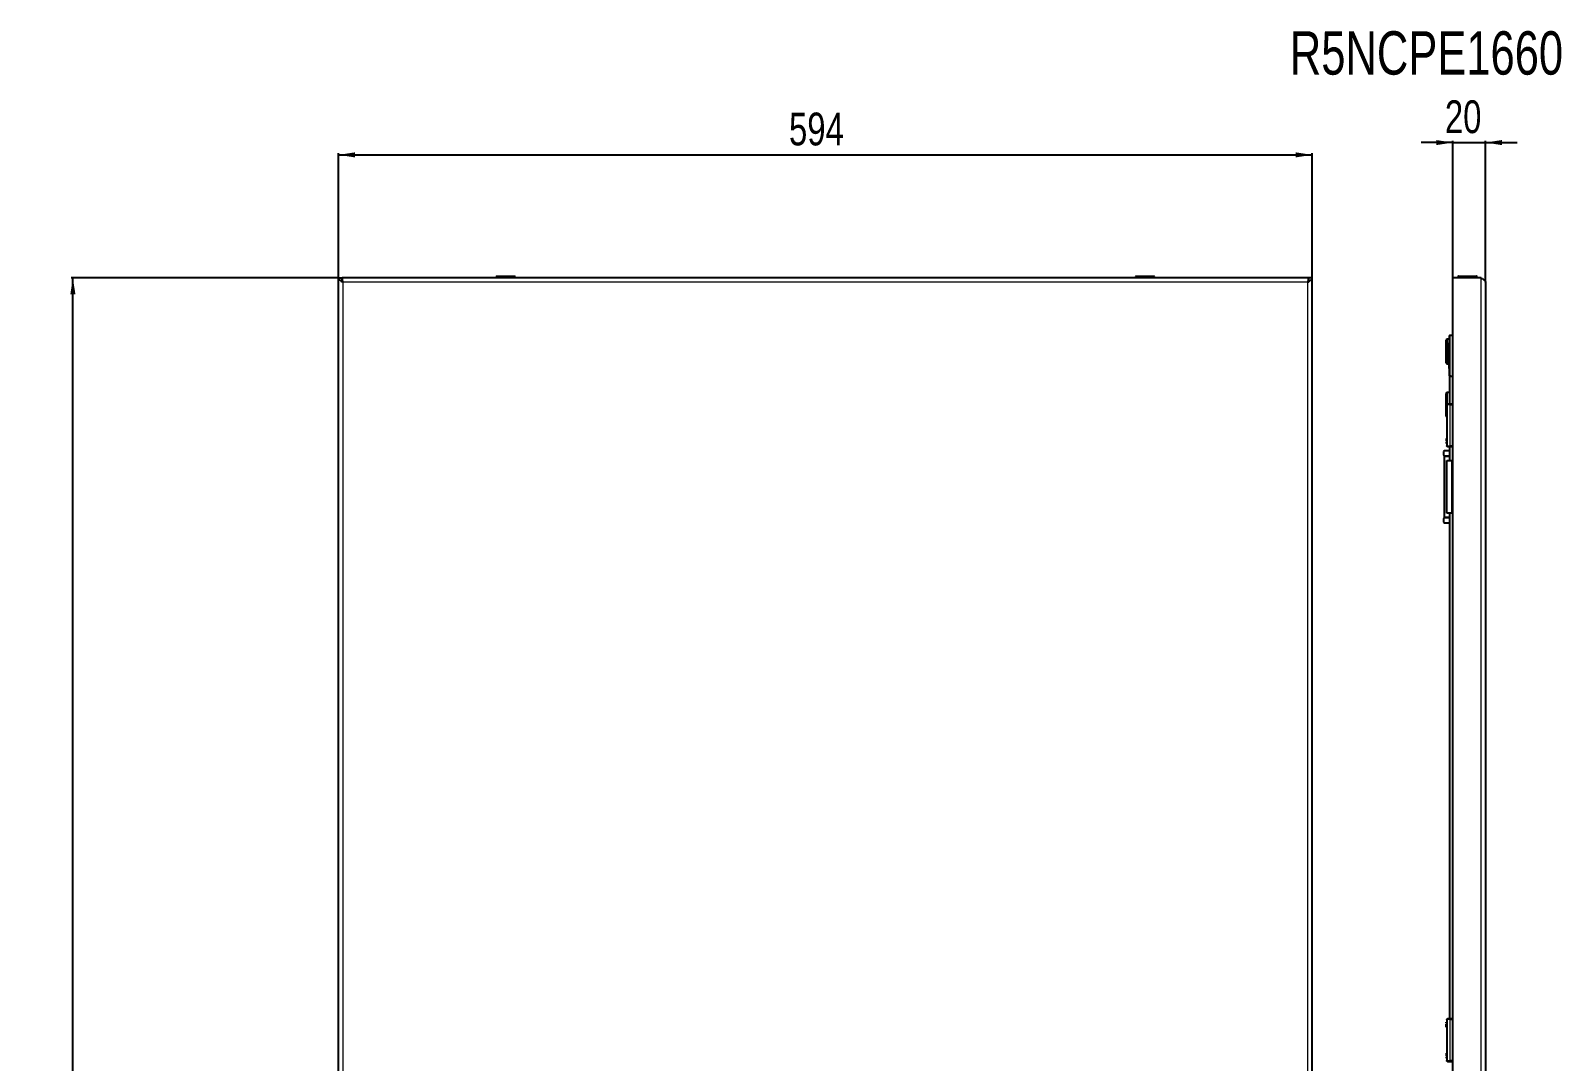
# Model space of a CAD drawing. Header units: millimetres. Extents: x -370 to 1477, y -811 to 1017.
# Drawn here: x -370 to 564, y 389 to 1017 of the extents above; entities that cross this region are included whole.
import ezdxf

# ---------------------------------------------------------------- set-up
doc = ezdxf.new("R2010")
doc.units = ezdxf.units.MM
doc.layers.add('FORMAT', color=7, linetype='Continuous')
doc.styles.add('SLDTEXTSTYLE0', font='TXT', dxfattribs={"width": 0.75})
doc.dimstyles.new('SLDDIMSTYLE0', dxfattribs={"dimtxt": 20, "dimasz": 10, "dimexe": 0, "dimexo": 0.0625, "dimgap": 5, "dimtad": 2, "dimdec": 1, "dimrnd": 1e-09, "dimzin": 12, "dimdsep": 46, "dimtxsty": 'SLDTEXTSTYLE0', "dimsah": 1, "dimcen": 0.09, "dimadec": 0, "dimazin": 3, "dimtfac": 1, "dimtofl": 0, "dimtmove": 0, "dimatfit": 3, "dimfxl": 0, "dimfrac": 2, "dimtolj": 1, "dimtzin": 12, "dimarcsym": 0})
doc.dimstyles.new('SLDDIMSTYLE1', dxfattribs={"dimtxt": 20, "dimasz": 10, "dimexe": 0, "dimexo": 0.0625, "dimgap": 5, "dimtad": 2, "dimdec": 1, "dimrnd": 1e-09, "dimzin": 12, "dimdsep": 46, "dimtxsty": 'SLDTEXTSTYLE0', "dimsah": 1, "dimcen": 0.09, "dimadec": 0, "dimazin": 3, "dimtfac": 1, "dimtmove": 0, "dimatfit": 0, "dimfxl": 0, "dimfrac": 2, "dimtolj": 1, "dimtzin": 12, "dimarcsym": 0})

# ---------------------------------------------------------------- blocks, each defined once
blk = doc.blocks.new('_D')
at = {"layer": 'FORMAT'}
for p, q in [((-182.44, 866.65), (-182.44, 942.64)), ((-182.44, 941.64), (411.56, 941.64)), ((411.56, 866.65), (411.56, 942.64))]:
    blk.add_line(p, q, dxfattribs=at)
for points in [[(-182.44, 941.64), (-172.44, 940.1), (-172.44, 943.18)], [(411.56, 941.64), (401.56, 943.18), (401.56, 940.1)]]:
    blk.add_solid(points, dxfattribs=at)
at = {"layer": 'FORMAT', "insert": (92.4, 967.42), "char_height": 20, "attachment_point": 1, "style": 'SLDTEXTSTYLE0'}
blk.add_mtext('594', dxfattribs=at)
blk = doc.blocks.new('_D_1')
at = {"layer": 'FORMAT'}
for p, q in [((-182.45, 866.64), (-345.44, 866.64)), ((-344.44, -688.36), (-344.44, 866.64)), ((-182.45, -688.36), (-345.44, -688.36))]:
    blk.add_line(p, q, dxfattribs=at)
for points in [[(-344.44, 866.64), (-345.98, 856.64), (-342.9, 856.64)], [(-344.44, -688.36), (-342.9, -678.36), (-345.98, -678.36)]]:
    blk.add_solid(points, dxfattribs=at)
at = {"layer": 'FORMAT', "insert": (-370.22, 59.58), "char_height": 20, "attachment_point": 1, "rotation": 90, "style": 'SLDTEXTSTYLE0'}
blk.add_mtext('1555', dxfattribs=at)
blk = doc.blocks.new('_D_3')
at = {"layer": 'FORMAT'}
for p, q in [((497.27, 949.14), (478.04, 949.14)), ((497.27, 866.65), (497.27, 950.14)), ((497.27, 949.14), (517.27, 949.14)), ((517.27, 864.05), (517.27, 950.14)), ((517.27, 949.14), (536.5, 949.14))]:
    blk.add_line(p, q, dxfattribs=at)
for points in [[(497.27, 949.14), (487.27, 950.68), (487.27, 947.6)], [(517.27, 949.14), (527.27, 947.6), (527.27, 950.68)]]:
    blk.add_solid(points, dxfattribs=at)
at = {"layer": 'FORMAT', "insert": (492.49, 974.92), "char_height": 20, "attachment_point": 1, "style": 'SLDTEXTSTYLE0'}
blk.add_mtext('20', dxfattribs=at)

msp = doc.modelspace()

# ---------------------------------------------------------------- linework, layer by layer
at = {"color": 7, "linetype": 'Continuous', "lineweight": 25}
for p, q in [((-182.44, -688.36), (-182.44, 866.64)), ((-182.44, 866.64), (-180.44, 866.64)), ((409.26, 866.64), (-180.14, 866.64)), ((-180.14, 864.91), (-180.14, 866.64)), ((-86.19, 867.39), (-86.19, 866.64)), ((-85.94, 867.64), (-74.94, 867.64)), ((-74.69, 866.64), (-74.69, 867.39)), ((303.81, 867.39), (303.81, 866.64)), ((304.06, 867.64), (306.56, 867.64)), ((306.56, 867.64), (315.06, 867.64)), ((315.31, 866.64), (315.31, 867.39)), ((409.26, 866.64), (409.26, 864.91)), ((411.56, 866.64), (409.56, 866.64)), ((411.56, -688.36), (411.56, 866.64)), ((497.27, -688.36), (497.27, 866.64)), ((514.67, 866.64), (497.27, 866.64)), ((500.52, 867.39), (500.52, 866.64)), ((500.77, 867.64), (501.67, 867.64)), ((501.67, 867.64), (511.77, 867.64)), ((512.02, 866.64), (512.02, 867.39)), ((517.27, 864.04), (517.27, 166.64)), ((495.27, 806.94), (495.27, 831.34)), ((495.57, 831.64), (497.27, 831.64)), ((493.77, 829.14), (493.27, 828.64)), ((493.27, 821.64), (493.27, 828.64)), ((495.27, 829.14), (493.77, 829.14)), ((493.77, 829.14), (493.77, 821.64)), ((495.07, 826.99), (495.27, 826.99)), ((495.07, 825), (495.07, 826.99)), ((495.07, 825), (495.27, 825)), ((495.07, 823.03), (495.07, 825)), ((495.07, 823.03), (495.27, 823.03)), ((495.07, 821.99), (495.27, 821.99)), ((495.07, 820.94), (495.07, 821.99)), ((493.27, 814.64), (493.27, 821.64)), ((493.27, 814.64), (493.77, 814.14)), ((493.77, 821.64), (493.77, 814.14)), ((493.77, 814.14), (495.07, 814.14)), ((495.05, 820.58), (495.07, 820.58)), ((495.27, 817.35), (495.05, 817.35)), ((495.07, 820.94), (495.27, 820.94)), ((495.07, 819.55), (495.07, 820.94)), ((495.07, 819.55), (495.27, 819.55)), ((495.07, 819.06), (495.07, 819.55)), ((495.07, 818.27), (495.07, 819.06)), ((495.07, 819.06), (495.27, 819.06)), ((495.07, 818.27), (495.27, 818.27)), ((495.07, 817.49), (495.07, 818.27)), ((495.07, 814.04), (495.27, 814.04)), ((495.07, 813.7), (495.07, 814.04)), ((495.07, 813.7), (495.27, 813.7)), ((495.07, 813.03), (495.07, 813.68)), ((495.07, 813.03), (495.27, 813.03)), ((495.07, 812), (495.27, 812)), ((495.07, 811.89), (495.07, 812)), ((495.07, 811.89), (495.27, 811.89)), ((495.07, 811.64), (495.07, 811.89)), ((495.07, 811.64), (495.27, 811.64)), ((495.07, 811.29), (495.07, 811.64)), ((495.07, 811.29), (495.27, 811.29)), ((495.27, 806.64), (495.27, 789.64)), ((495.27, 806.64), (495.57, 806.64)), ((496.22, 806.64), (495.57, 806.64)), ((496.22, 806.64), (497.27, 806.64)), ((493.77, 796.64), (493.27, 796.14)), ((493.27, 782.14), (493.27, 796.14)), ((495.27, 796.64), (493.77, 796.64)), ((493.77, 796.64), (493.77, 789.46)), ((493.67, 789.14), (493.67, 764.14)), ((497.16, 789.64), (495.67, 789.64)), ((493.27, 782.14), (493.77, 781.64)), ((491.72, 760.64), (491.72, 758.64)), ((495.27, 761.14), (492.22, 761.14)), ((492.22, 758.14), (495.27, 758.14)), ((492.22, 758.14), (492.22, 757.84)), ((492.22, 720.44), (492.22, 757.84)), ((492.22, 757.84), (495.22, 757.84)), ((494.72, 758.14), (494.72, 757.84)), ((495.22, 757.84), (495.27, 757.84)), ((495.27, 763.64), (495.27, 755.14)), ((495.67, 763.64), (497.27, 763.64)), ((493.77, 723.14), (493.77, 755.14)), ((493.77, 755.14), (496.77, 755.14)), ((497.27, 755.14), (496.77, 755.14)), ((491.72, 719.64), (491.72, 717.64)), ((495.22, 720.44), (492.22, 720.44)), ((492.22, 720.44), (492.22, 720.14)), ((495.27, 720.14), (492.22, 720.14)), ((496.77, 723.14), (493.77, 723.14)), ((494.72, 720.44), (494.72, 720.14)), ((495.27, 720.44), (495.22, 720.44)), ((495.27, 723.14), (495.27, 414.64)), ((496.77, 723.14), (497.27, 723.14)), ((492.22, 717.14), (495.27, 717.14)), ((493.67, 414.14), (493.67, 389.14)), ((497.27, 414.64), (495.67, 414.64)), ((495.67, 388.64), (497.27, 388.64))]:
    msp.add_line(p, q, dxfattribs=at)
at = {"color": 8, "linetype": 'Continuous', "lineweight": 18}
for p, q in [((408.96, 864.04), (-179.84, 864.04)), ((-179.84, 864.04), (-179.84, 166.63)), ((-74.69, 867.39), (-86.19, 867.39)), ((306.42, 867.39), (303.81, 867.39)), ((315.31, 867.39), (306.42, 867.39)), ((408.96, -685.76), (408.96, 864.04)), ((501.46, 867.39), (500.52, 867.39)), ((512.02, 867.39), (501.46, 867.39)), ((514.67, -688.36), (514.67, 866.64)), ((495.27, 831.34), (495.57, 831.34)), ((495.57, 831.64), (495.57, 831.34)), ((495.57, 831.34), (495.57, 806.94)), ((497.27, 831.34), (495.57, 831.34)), ((495.07, 815.77), (495.27, 815.77)), ((495.57, 806.94), (495.27, 806.94)), ((495.57, 806.94), (495.57, 806.64)), ((495.57, 806.94), (497.27, 806.94)), ((495.67, 789.14), (497.27, 789.14)), ((495.67, 764.14), (495.67, 789.14)), ((495.22, 757.84), (495.22, 758.14)), ((495.22, 755.14), (495.22, 757.84)), ((497.27, 764.14), (495.67, 764.14)), ((496.77, 723.14), (496.77, 755.14)), ((495.22, 720.44), (495.22, 723.14)), ((495.22, 720.14), (495.22, 720.44)), ((495.67, 389.14), (495.67, 414.14)), ((495.67, 414.14), (497.27, 414.14)), ((497.27, 389.14), (495.67, 389.14))]:
    msp.add_line(p, q, dxfattribs=at)
at = {"color": 7, "linetype": 'Continuous', "lineweight": 25}
for centre, radius, start, end in [((-85.94, 867.39), 0.25, 90, 180), ((-74.94, 867.39), 0.25, 0, 90), ((304.06, 867.39), 0.25, 90, 180), ((315.06, 867.39), 0.25, 0, 90), ((500.77, 867.39), 0.25, 90, 180), ((511.77, 867.39), 0.25, 0, 90), ((495.57, 831.34), 0.3, 90, 180), ((495.57, 806.94), 0.3, 180, 270), ((492.22, 760.64), 0.5, 90, 180), ((492.22, 758.64), 0.5, 180, 270), ((492.22, 719.64), 0.5, 90, 180), ((492.22, 717.64), 0.5, 180, 270)]:
    msp.add_arc(centre, radius, start, end, dxfattribs=at)
for points, knots in [([(-182.44, 866.64), (-182.44, 866.53), (-182.42, 866.42), (-182.35, 866.21), (-182.3, 866.1), (-182.17, 865.88), (-182.09, 865.77), (-181.9, 865.56), (-181.79, 865.45), (-181.55, 865.23), (-181.42, 865.12), (-181.14, 864.91), (-180.99, 864.8), (-180.51, 864.47), (-180.18, 864.26), (-179.84, 864.04)], [0, 0, 0, 0, 0.125, 0.125, 0.25, 0.25, 0.375, 0.375, 0.5, 0.5, 0.625, 0.625, 0.75, 0.75, 1, 1, 1, 1]), ([(-180.44, 866.64), (-180.44, 866.2), (-180.37, 865.77), (-180.15, 864.91), (-179.99, 864.47), (-179.84, 864.04)], [0, 0, 0, 0, 0.5, 0.5, 1, 1, 1, 1]), ([(-179.84, 864.04), (-179.86, 864.38), (-179.89, 864.72), (-179.94, 865.35), (-179.96, 865.64), (-180.01, 866.12), (-180.04, 866.31), (-180.09, 866.57), (-180.11, 866.64), (-180.14, 866.64)], [0, 0, 0, 0, 0.25, 0.25, 0.5, 0.5, 0.75, 0.75, 1, 1, 1, 1]), ([(408.96, 864.04), (409.14, 864.15), (409.31, 864.26), (409.64, 864.47), (409.8, 864.58), (410.12, 864.8), (410.27, 864.91), (410.55, 865.12), (410.68, 865.23), (410.93, 865.45), (411.03, 865.56), (411.22, 865.77), (411.3, 865.88), (411.5, 866.21), (411.56, 866.42), (411.56, 866.64)], [0, 0, 0, 0, 0.125, 0.125, 0.25, 0.25, 0.375, 0.375, 0.5, 0.5, 0.625, 0.625, 0.75, 0.75, 1, 1, 1, 1]), ([(409.26, 866.64), (409.24, 866.64), (409.21, 866.57), (409.16, 866.31), (409.14, 866.12), (409.09, 865.64), (409.06, 865.35), (409.01, 864.72), (408.99, 864.38), (408.96, 864.04)], [0, 0, 0, 0, 0.25, 0.25, 0.5, 0.5, 0.75, 0.75, 1, 1, 1, 1]), ([(408.96, 864.04), (409.12, 864.47), (409.28, 864.9), (409.5, 865.77), (409.56, 866.2), (409.56, 866.64)], [0, 0, 0, 0, 0.5, 0.5, 1, 1, 1, 1]), ([(514.67, 866.64), (514.84, 866.53), (515.01, 866.42), (515.35, 866.21), (515.51, 866.1), (515.83, 865.88), (515.98, 865.77), (516.26, 865.56), (516.39, 865.45), (516.63, 865.23), (516.74, 865.12), (516.93, 864.91), (517.01, 864.8), (517.21, 864.47), (517.27, 864.26), (517.27, 864.04)], [0, 0, 0, 0, 0.125, 0.125, 0.25, 0.25, 0.375, 0.375, 0.5, 0.5, 0.625, 0.625, 0.75, 0.75, 1, 1, 1, 1]), ([(495.07, 822.16), (495.07, 822.2), (495.07, 822.49), (495.07, 822.78), (495.07, 823.03)], [0, 0, 0, 0, 0.1394984, 1, 1, 1, 1]), ([(495.07, 815.77), (495.07, 816.09), (495.07, 816.7), (495.07, 817.27), (495.07, 817.3), (495.07, 817.31)], [0, 0, 0, 0, 0.4156784, 0.7762775, 1, 1, 1, 1]), ([(495.07, 814.04), (495.07, 814.37), (495.07, 815.01), (495.07, 815.53), (495.07, 815.77)], [0, 0, 0, 0, 0.5368, 1, 1, 1, 1]), ([(495.07, 812), (495.07, 812.14), (495.07, 812.41), (495.07, 812.83), (495.07, 813.03)], [0, 0, 0, 0, 0.547643, 1, 1, 1, 1]), ([(493.37, 787.14), (493.37, 787.2), (493.37, 787.28), (493.37, 787.37), (493.37, 787.46), (493.37, 787.59), (493.37, 787.62), (493.37, 787.64)], [0, 0, 0, 0, 0.124693, 0.187182, 0.249773, 0.500039, 1, 1, 1, 1]), ([(493.37, 786.93), (493.37, 786.94), (493.37, 786.94), (493.37, 786.95), (493.37, 786.96), (493.37, 786.98), (493.37, 787.02), (493.37, 787.07), (493.37, 787.11), (493.37, 787.13), (493.37, 787.14)], [0, 0, 0, 0, 0.128825, 0.180169, 0.243397, 0.36986, 0.499864, 0.749649, 0.843476, 1, 1, 1, 1]), ([(493.37, 785.42), (493.37, 785.5), (493.37, 785.66), (493.37, 785.88), (493.37, 786.05), (493.37, 786.22), (493.37, 786.33), (493.37, 786.34), (493.37, 786.35)], [0, 0, 0, 0, 0.1250486, 0.2498861, 0.3708558, 0.4998199, 0.7496086, 1, 1, 1, 1]), ([(493.37, 784.58), (493.37, 784.59), (493.37, 784.6), (493.37, 784.69), (493.37, 784.78), (493.37, 784.91), (493.37, 785.12), (493.37, 785.3), (493.37, 785.42)], [0, 0, 0, 0, 0.25007, 0.379181, 0.500499, 0.62417, 0.750842, 1, 1, 1, 1]), ([(493.37, 768.7), (493.37, 768.69), (493.37, 768.68), (493.37, 768.59), (493.37, 768.5), (493.37, 768.37), (493.37, 768.16), (493.37, 767.98), (493.37, 767.85)], [0, 0, 0, 0, 0.25007, 0.379559, 0.500499, 0.624556, 0.750843, 1, 1, 1, 1]), ([(493.37, 767.85), (493.37, 767.82), (493.37, 767.74), (493.37, 767.58), (493.37, 767.4), (493.37, 767.22), (493.37, 767.06), (493.37, 766.95), (493.37, 766.94), (493.37, 766.93)], [0, 0, 0, 0, 0.0626366, 0.1252782, 0.2500723, 0.3748405, 0.4999941, 0.7496958, 1, 1, 1, 1]), ([(493.37, 766.35), (493.37, 766.34), (493.37, 766.34), (493.37, 766.33), (493.37, 766.32), (493.37, 766.3), (493.37, 766.23), (493.37, 766.18), (493.37, 766.14)], [0, 0, 0, 0, 0.13107, 0.182437, 0.243796, 0.371388, 0.500442, 1, 1, 1, 1]), ([(493.37, 766.14), (493.37, 766.11), (493.37, 766.06), (493.37, 765.97), (493.37, 765.91), (493.37, 765.82), (493.37, 765.69), (493.37, 765.66), (493.37, 765.64)], [0, 0, 0, 0, 0.062686, 0.125173, 0.187628, 0.250185, 0.500314, 1, 1, 1, 1]), ([(493.37, 412.14), (493.37, 412.2), (493.37, 412.28), (493.37, 412.37), (493.37, 412.46), (493.37, 412.59), (493.37, 412.62), (493.37, 412.64)], [0, 0, 0, 0, 0.1246927, 0.1871822, 0.2497734, 0.5000394, 1, 1, 1, 1]), ([(493.37, 411.93), (493.37, 411.94), (493.37, 411.94), (493.37, 411.95), (493.37, 411.96), (493.37, 411.98), (493.37, 412.02), (493.37, 412.07), (493.37, 412.11), (493.37, 412.13), (493.37, 412.14)], [0, 0, 0, 0, 0.128825, 0.180169, 0.243397, 0.36986, 0.499864, 0.749649, 0.843476, 1, 1, 1, 1]), ([(493.37, 410.42), (493.37, 410.5), (493.37, 410.66), (493.37, 410.88), (493.37, 411.05), (493.37, 411.22), (493.37, 411.33), (493.37, 411.34), (493.37, 411.35)], [0, 0, 0, 0, 0.125049, 0.249886, 0.370856, 0.49982, 0.749609, 1, 1, 1, 1]), ([(493.37, 409.58), (493.37, 409.59), (493.37, 409.6), (493.37, 409.69), (493.37, 409.78), (493.37, 409.91), (493.37, 410.12), (493.37, 410.3), (493.37, 410.42)], [0, 0, 0, 0, 0.25007, 0.379181, 0.500499, 0.62417, 0.750842, 1, 1, 1, 1]), ([(493.37, 393.7), (493.37, 393.69), (493.37, 393.68), (493.37, 393.59), (493.37, 393.5), (493.37, 393.37), (493.37, 393.16), (493.37, 392.98), (493.37, 392.85)], [0, 0, 0, 0, 0.25007, 0.379559, 0.500499, 0.624556, 0.750843, 1, 1, 1, 1]), ([(493.37, 392.85), (493.37, 392.82), (493.37, 392.74), (493.37, 392.58), (493.37, 392.4), (493.37, 392.22), (493.37, 392.06), (493.37, 391.95), (493.37, 391.94), (493.37, 391.93)], [0, 0, 0, 0, 0.062637, 0.125278, 0.250072, 0.374841, 0.499994, 0.749696, 1, 1, 1, 1]), ([(493.37, 391.35), (493.37, 391.34), (493.37, 391.34), (493.37, 391.33), (493.37, 391.32), (493.37, 391.3), (493.37, 391.23), (493.37, 391.18), (493.37, 391.14)], [0, 0, 0, 0, 0.13107, 0.182437, 0.243796, 0.371388, 0.500442, 1, 1, 1, 1]), ([(493.37, 391.14), (493.37, 391.11), (493.37, 391.06), (493.37, 390.97), (493.37, 390.91), (493.37, 390.82), (493.37, 390.69), (493.37, 390.66), (493.37, 390.64)], [0, 0, 0, 0, 0.062686, 0.125173, 0.187628, 0.250185, 0.500314, 1, 1, 1, 1])]:
    msp.add_open_spline(points, degree=3, knots=knots, dxfattribs=at)
for points in [[(493.67, 789.14), (493.68, 789.21), (493.69, 789.34), (493.81, 789.5), (493.98, 789.62), (494.11, 789.63), (494.17, 789.64)], [(495.67, 789.64), (495.48, 789.64), (495.08, 789.64), (494.59, 789.64), (494.24, 789.64), (494.19, 789.64), (494.17, 789.64)], [(494.17, 763.64), (494.11, 763.65), (493.98, 763.66), (493.81, 763.78), (493.69, 763.94), (493.68, 764.07), (493.67, 764.14)], [(494.17, 763.64), (494.19, 763.64), (494.24, 763.64), (494.59, 763.64), (495.08, 763.64), (495.48, 763.64), (495.67, 763.64)], [(493.67, 414.14), (493.68, 414.21), (493.69, 414.34), (493.81, 414.5), (493.98, 414.62), (494.11, 414.63), (494.17, 414.64)], [(495.67, 414.64), (495.48, 414.64), (495.08, 414.64), (494.59, 414.64), (494.24, 414.64), (494.19, 414.64), (494.17, 414.64)], [(494.17, 388.64), (494.11, 388.65), (493.98, 388.66), (493.81, 388.78), (493.69, 388.94), (493.68, 389.07), (493.67, 389.14)], [(494.17, 388.64), (494.19, 388.64), (494.24, 388.64), (494.59, 388.64), (495.08, 388.64), (495.48, 388.64), (495.67, 388.64)]]:
    msp.add_open_spline(points, degree=3, dxfattribs=at)
at = {"color": 8, "linetype": 'Continuous', "lineweight": 18}
for points in [[(495.67, 789.14), (495.41, 789.14), (494.89, 789.14), (494.23, 789.14), (493.76, 789.14), (493.7, 789.14), (493.67, 789.14)], [(495.67, 789.64), (495.67, 789.63), (495.67, 789.62), (495.67, 789.5), (495.67, 789.34), (495.67, 789.21), (495.67, 789.14)], [(493.67, 764.14), (493.7, 764.14), (493.76, 764.14), (494.23, 764.14), (494.89, 764.14), (495.41, 764.14), (495.67, 764.14)], [(495.67, 764.14), (495.67, 764.07), (495.67, 763.94), (495.67, 763.78), (495.67, 763.66), (495.67, 763.65), (495.67, 763.64)], [(495.67, 414.14), (495.41, 414.14), (494.89, 414.14), (494.23, 414.14), (493.76, 414.14), (493.7, 414.14), (493.67, 414.14)], [(495.67, 414.64), (495.67, 414.63), (495.67, 414.62), (495.67, 414.5), (495.67, 414.34), (495.67, 414.21), (495.67, 414.14)], [(493.67, 389.14), (493.7, 389.14), (493.76, 389.14), (494.23, 389.14), (494.89, 389.14), (495.41, 389.14), (495.67, 389.14)], [(495.67, 389.14), (495.67, 389.07), (495.67, 388.94), (495.67, 388.78), (495.67, 388.66), (495.67, 388.65), (495.67, 388.64)]]:
    msp.add_open_spline(points, degree=3, dxfattribs=at)

# ---------------------------------------------------------------- texts
at = {"layer": 'FORMAT', "insert": (397.93, 1017.05), "char_height": 26.458, "attachment_point": 1, "style": 'SLDTEXTSTYLE0'}
msp.add_mtext('R5NCPE1660', dxfattribs=at)

# ---------------------------------------------------------------- dimensions: what is measured, and where the dimension line sits
at = {"layer": 'FORMAT'}
for base, p1, p2, dimstyle, picture, middle in [((517.27, 949.14), (497.27, 866.64), (517.27, 864.04), 'SLDDIMSTYLE1', '_D_3', (507.27, 949.14)), ((411.56, 941.64), (-182.44, 866.64), (411.56, 866.64), 'SLDDIMSTYLE0', '_D', (114.56, 941.64))]:
    dim = msp.add_linear_dim(base=base, p1=p1, p2=p2, dimstyle=dimstyle, dxfattribs=at)
    dim.commit()
    dim.dimension.update_dxf_attribs({"geometry": picture, "text_midpoint": middle, "dimtype": 160})
dim = msp.add_linear_dim(base=(-344.44, 866.64), p1=(-182.44, -688.36), p2=(-182.44, 866.64), angle=90, dimstyle='SLDDIMSTYLE0', dxfattribs=at)
dim.commit()
dim.dimension.update_dxf_attribs({"geometry": '_D_1', "text_midpoint": (-344.44, 89.14), "dimtype": 160})

doc.saveas('drawing.dxf')
